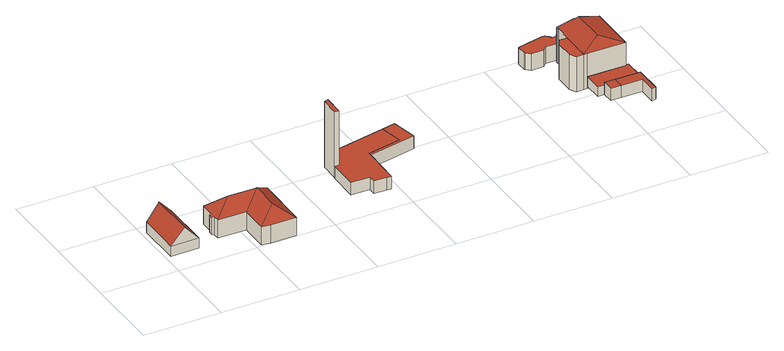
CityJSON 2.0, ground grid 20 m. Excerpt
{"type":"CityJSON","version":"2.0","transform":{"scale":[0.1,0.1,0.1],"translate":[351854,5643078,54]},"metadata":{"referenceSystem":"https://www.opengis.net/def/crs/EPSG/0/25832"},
"CityObjects":{
"building1":{"type":"Building","attributes":{"Geometrietyp2DReferenz":"3000","Gemeindeschluessel":"05315000","function":"31001_2000","roofType":"3100","measuredHeight":6.61,"storeysAboveGround":1},"address":[{"country":"Germany","locality":"Köln","thoroughfareNumber":"2","thoroughfareName":"Peter-Berchem-Str."}],"geometry":[{"type":"Solid","lod":"2","boundaries":[[[[0,1,2,3]],[[4,5,1,0]],[[6,7,5,4]],[[3,2,7,6]],[[0,8,4]],[[6,9,3]],[[3,9,8,0]],[[4,8,9,6]],[[1,5,7,2]]]],"semantics":{"surfaces":[{"type":"WallSurface"},{"type":"RoofSurface"},{"type":"GroundSurface"}],"values":[[0,0,0,0,0,0,1,1,2]]}}]},
"building2":{"type":"Building","attributes":{"Gemeindeschluessel":"05315000","Geometrietyp2DReferenz":"3000","function":"31001_1010"},"address":[{"country":"Germany","locality":"Köln","thoroughfareNumber":"2","thoroughfareName":"Peter-Berchem-Str."}],"children":["building2-1","building2-2"]},
"building2-1":{"type":"BuildingPart","attributes":{"roofType":"3200","measuredHeight":8.09,"storeysAboveGround":1},"parents":["building2"],"geometry":[{"type":"Solid","lod":"2","boundaries":[[[[10,11,12,13]],[[14,15,16,17]],[[18,19,15,14]],[[20,21,19,18]],[[13,12,21,20]],[[22,18,14,23]],[[14,17,23]],[[13,20,18,22]],[[11,16,15,19,21,12]],[[17,16,11,10]],[[24,10,13,22,23,17]],[[10,24,17]]]],"semantics":{"surfaces":[{"type":"WallSurface"},{"type":"RoofSurface"},{"type":"GroundSurface"},{"type":"ClosureSurface"}],"values":[[0,0,0,0,0,1,1,1,2,3,1,3]]}}]},
"building2-2":{"type":"BuildingPart","attributes":{"roofType":"3200","measuredHeight":8.03,"storeysAboveGround":1},"parents":["building2"],"geometry":[{"type":"Solid","lod":"2","boundaries":[[[[17,16,25,26]],[[27,28,11,10]],[[29,30,28,27]],[[31,32,30,29]],[[33,34,32,31]],[[35,36,34,33]],[[26,25,36,35]],[[37,27,10,24]],[[24,17,26,37]],[[26,35,33,31,29,27,37]],[[16,11,28,30,32,34,36,25]],[[10,11,16,17]],[[10,17,24]]]],"semantics":{"surfaces":[{"type":"WallSurface"},{"type":"RoofSurface"},{"type":"GroundSurface"},{"type":"ClosureSurface"}],"values":[[0,0,0,0,0,0,0,1,1,1,2,3,3]]}}]},
"building3":{"type":"Building","attributes":{"Gemeindeschluessel":"05315000","Geometrietyp2DReferenz":"3000","function":"51009_1610","roofType":"1000","measuredHeight":17.43},"geometry":[{"type":"Solid","lod":"2","boundaries":[[[[38,39,40,41]],[[42,43,39,38]],[[44,45,43,42]],[[41,40,45,44]],[[42,38,41,44]],[[39,43,45,40]]]],"semantics":{"surfaces":[{"type":"WallSurface"},{"type":"RoofSurface"},{"type":"GroundSurface"}],"values":[[0,0,0,0,1,2]]}}]},
"building4":{"type":"Building","attributes":{"Geometrietyp2DReferenz":"3000","Gemeindeschluessel":"05315000","function":"31001_1010","roofType":"1000","measuredHeight":3.29,"storeysAboveGround":1},"address":[{"country":"Germany","locality":"Köln","thoroughfareNumber":"1","thoroughfareName":"Peter-Berchem-Str."}],"geometry":[{"type":"Solid","lod":"2","boundaries":[[[[46,47,48,49]],[[50,51,47,46]],[[52,53,51,50]],[[54,55,53,52]],[[56,57,55,54]],[[58,59,57,56]],[[60,61,59,58]],[[62,63,61,60]],[[64,65,63,62]],[[66,67,65,64]],[[68,69,67,66]],[[49,48,69,68]],[[66,64,62,60,58,56,54,52,50,46,49,68]],[[47,51,53,55,57,59,61,63,65,67,69,48]]]],"semantics":{"surfaces":[{"type":"WallSurface"},{"type":"RoofSurface"},{"type":"GroundSurface"}],"values":[[0,0,0,0,0,0,0,0,0,0,0,0,1,2]]}}]},
"building5":{"type":"Building","attributes":{"Geometrietyp2DReferenz":"3000","Gemeindeschluessel":"05315000","function":"31001_2000","roofType":"1000","measuredHeight":3.39},"address":[{"country":"Germany","locality":"Köln","thoroughfareNumber":"1","thoroughfareName":"Peter-Berchem-Str."}],"geometry":[{"type":"Solid","lod":"2","boundaries":[[[[54,70,71,56]],[[52,72,70,54]],[[73,74,72,52]],[[75,76,74,73]],[[58,77,76,75]],[[56,71,77,58]],[[75,73,52,54,56,58]],[[70,72,74,76,77,71]]]],"semantics":{"surfaces":[{"type":"WallSurface"},{"type":"RoofSurface"},{"type":"GroundSurface"}],"values":[[0,0,0,0,0,0,1,2]]}}]},
"building6":{"type":"Building","attributes":{"Geometrietyp2DReferenz":"3000","Gemeindeschluessel":"05315000","function":"31001_1010","roofType":"1000","measuredHeight":4.37,"storeysAboveGround":1},"address":[{"country":"Germany","locality":"Köln","thoroughfareNumber":"2","thoroughfareName":"Räderscheidtstr."}],"geometry":[{"type":"Solid","lod":"2","boundaries":[[[[78,79,80,81]],[[82,83,79,78]],[[84,85,83,82]],[[86,87,85,84]],[[88,89,87,86]],[[90,91,89,88]],[[92,93,91,90]],[[94,95,93,92]],[[96,97,95,94]],[[98,99,97,96]],[[100,101,99,98]],[[102,103,101,100]],[[104,105,103,102]],[[106,107,105,104]],[[108,109,107,106]],[[110,111,109,108]],[[112,113,111,110]],[[114,115,113,112]],[[116,117,115,114]],[[118,119,117,116]],[[120,121,119,118]],[[122,123,121,120]],[[124,125,123,122]],[[126,127,125,124]],[[128,129,127,126]],[[130,131,129,128]],[[132,133,131,130]],[[134,135,133,132]],[[136,137,135,134]],[[138,139,137,136]],[[140,141,139,138]],[[142,143,141,140]],[[144,145,143,142]],[[81,80,145,144]],[[142,140,138,136,134,132,130,128,126,124,122,120,118,116,114,112,110,108,106,104,102,100,98,96,94,92,90,88,86,84,82,78,81,144]],[[79,83,85,87,89,91,93,95,97,99,101,103,105,107,109,111,113,115,117,119,121,123,125,127,129,131,133,135,137,139,141,143,145,80]]]],"semantics":{"surfaces":[{"type":"WallSurface"},{"type":"RoofSurface"},{"type":"GroundSurface"}],"values":[[0,0,0,0,0,0,0,0,0,0,0,0,0,0,0,0,0,0,0,0,0,0,0,0,0,0,0,0,0,0,0,0,0,0,1,2]]}}]},
"building7":{"type":"Building","attributes":{"Gemeindeschluessel":"05315000","Geometrietyp2DReferenz":"3000","function":"31001_2463"},"address":[{"country":"Germany","locality":"Köln","thoroughfareNumber":"4","thoroughfareName":"Räderscheidtstr."}],"children":["building7-1","building7-2"]},
"building7-1":{"type":"BuildingPart","attributes":{"roofType":"1000","measuredHeight":3.18,"storeysAboveGround":1},"parents":["building7"],"geometry":[{"type":"Solid","lod":"2","boundaries":[[[[146,147,148,149]],[[150,151,152,153]],[[154,155,151,150]],[[156,157,155,154]],[[158,159,157,156]],[[149,148,159,158]],[[156,154,150,153,146,149,158]],[[147,152,151,155,157,159,148]],[[146,153,152,147]]]],"semantics":{"surfaces":[{"type":"WallSurface"},{"type":"RoofSurface"},{"type":"GroundSurface"},{"type":"ClosureSurface"}],"values":[[0,0,0,0,0,0,1,2,3]]}}]},
"building7-2":{"type":"BuildingPart","attributes":{"roofType":"1000","measuredHeight":3.16,"storeysAboveGround":1},"address":[{"country":"Germany","locality":"Köln","thoroughfareNumber":"4","thoroughfareName":"Räderscheidtstr."}],"parents":["building7"],"geometry":[{"type":"Solid","lod":"2","boundaries":[[[[153,152,160,161]],[[162,163,147,146]],[[161,160,163,162]],[[146,153,161,162]],[[152,147,163,160]],[[146,147,152,153]]]],"semantics":{"surfaces":[{"type":"WallSurface"},{"type":"RoofSurface"},{"type":"GroundSurface"},{"type":"ClosureSurface"}],"values":[[0,0,0,1,2,3]]}}]},
"building8":{"type":"Building","attributes":{"Geometrietyp2DReferenz":"3000","Gemeindeschluessel":"05315000","function":"31001_2463","roofType":"1000","measuredHeight":2.64,"storeysAboveGround":1},"address":[{"country":"Germany","locality":"Köln","thoroughfareNumber":"2","thoroughfareName":"Räderscheidtstr."}],"geometry":[{"type":"Solid","lod":"2","boundaries":[[[[164,165,166,167]],[[168,169,165,164]],[[170,171,169,168]],[[172,173,171,170]],[[174,175,173,172]],[[176,177,175,174]],[[178,179,177,176]],[[180,181,179,178]],[[182,183,181,180]],[[184,185,183,182]],[[167,166,185,184]],[[182,180,178,176,174,172,170,168,164,167,184]],[[165,169,171,173,175,177,179,181,183,185,166]]]],"semantics":{"surfaces":[{"type":"WallSurface"},{"type":"RoofSurface"},{"type":"GroundSurface"}],"values":[[0,0,0,0,0,0,0,0,0,0,0,1,2]]}}]},
"building9":{"type":"Building","attributes":{"Gemeindeschluessel":"05315000","Geometrietyp2DReferenz":"3000","function":"31001_1010"},"address":[{"country":"Germany","locality":"Köln","thoroughfareNumber":"2","thoroughfareName":"Räderscheidtstr."}],"children":["building9-1","building9-2"]},
"building9-1":{"type":"BuildingPart","attributes":{"roofType":"5000","measuredHeight":10.83,"storeysAboveGround":2},"parents":["building9"],"geometry":[{"type":"Solid","lod":"2","boundaries":[[[[186,187,188,189]],[[190,191,187,186]],[[192,193,191,190]],[[194,195,196,197]],[[198,199,195,194]],[[200,201,199,198]],[[202,203,201,200]],[[204,205,203,202]],[[206,207,205,204]],[[208,209,207,206]],[[210,211,209,208]],[[212,213,211,210]],[[189,188,213,212]],[[208,206,204,202,200,198,194,197,192,214]],[[192,190,186,214]],[[186,189,212,210,208,214]],[[187,191,193,196,195,199,201,203,205,207,209,211,213,188]],[[197,196,193,192]]]],"semantics":{"surfaces":[{"type":"WallSurface"},{"type":"RoofSurface"},{"type":"GroundSurface"},{"type":"ClosureSurface"}],"values":[[0,0,0,0,0,0,0,0,0,0,0,0,0,1,1,1,2,3]]}}]},
"building9-2":{"type":"BuildingPart","attributes":{"roofType":"1000","measuredHeight":9.29,"storeysAboveGround":2},"parents":["building9"],"geometry":[{"type":"Solid","lod":"2","boundaries":[[[[215,216,217,218]],[[219,220,216,215]],[[221,222,220,219]],[[197,196,222,221]],[[218,217,193,192]],[[197,221,219,215,218,192]],[[216,220,222,196,193,217]],[[192,193,196,197]]]],"semantics":{"surfaces":[{"type":"WallSurface"},{"type":"RoofSurface"},{"type":"GroundSurface"},{"type":"ClosureSurface"}],"values":[[0,0,0,0,0,1,2,3]]}}]}
},
"vertices":[
[74,42,47],[74,42,20],[74,172,20],[74,172,47],[2,42,47],[2,42,20],[2,157,47],[2,157,20],[38,42,86],[38,164,86],
[215,78,54],[215,78,6],[214,5,6],[214,5,54],[304,144,54],[304,144,6],[216,145,6],[216,145,54],[303,4,54],[303,4,6],[237,4,54],[237,4,6],[259,36,86],[260,112,86],[259,111,86],
[142,146,6],[142,146,54],[142,79,54],[142,79,6],[142,96,54],[142,96,6],[137,97,51],[137,97,6],[138,110,51],[138,110,6],[142,110,54],[142,110,6],[186,112,86],
[493,205,197],[493,205,23],[482,202,23],[482,202,197],[492,151,197],[492,151,23],[481,152,197],[481,152,23],
[492,151,54],[492,151,21],[481,152,21],[481,152,54],[493,205,54],[493,205,21],[649,236,54],[649,236,21],[661,178,54],[661,178,21],[574,161,54],[574,161,21],[574,152,54],[574,152,21],[572,52,54],[572,52,21],[561,52,54],[561,52,21],[528,53,54],[528,53,21],[528,72,54],[528,72,21],[480,73,54],[480,73,21],
[661,178,20],[574,161,20],[649,236,20],[684,243,54],[684,243,20],[697,177,54],[697,177,20],[574,152,20],
[1143,394,61],[1143,394,17],[1076,380,17],[1076,380,61],[1146,394,61],[1146,394,17],[1149,393,61],[1149,393,17],[1152,392,61],[1152,392,17],[1154,390,61],[1154,390,17],[1157,388,61],[1157,388,17],[1158,386,61],[1158,386,17],[1160,383,61],[1160,383,17],[1161,381,61],[1161,381,17],[1172,380,61],[1172,380,17],[1173,383,61],[1173,383,17],[1175,385,61],[1175,385,17],[1177,387,61],[1177,387,17],[1179,389,61],[1179,389,17],[1181,389,61],[1181,389,17],[1184,390,61],[1184,390,17],[1228,390,61],[1228,390,17],[1228,380,61],[1228,380,17],[1228,374,61],[1228,374,17],[1229,369,61],[1229,369,17],[1229,363,61],[1229,363,17],[1228,357,61],[1228,357,17],[1228,351,61],[1228,351,17],[1227,345,61],[1227,345,17],[1200,344,61],[1200,344,17],[1200,347,61],[1200,347,17],[1158,349,61],[1158,349,17],[1158,352,61],[1158,352,17],[1130,352,61],[1130,352,17],[1120,342,61],[1120,342,17],[1088,341,61],[1088,341,17],[1078,352,61],[1078,352,17],[1076,352,61],[1076,352,17],
[1209,140,53],[1209,140,21],[1262,139,21],[1262,139,53],[1211,170,53],[1211,170,21],[1209,170,21],[1209,170,53],[1273,169,53],[1273,169,21],[1273,97,53],[1273,97,21],[1262,95,53],[1262,95,21],
[1182,170,21],[1182,170,53],[1182,140,53],[1182,140,21],
[1263,219,46],[1263,219,20],[1165,219,20],[1165,219,46],[1263,222,46],[1263,222,20],[1271,221,46],[1271,221,20],[1271,170,46],[1271,170,20],[1273,170,46],[1273,170,20],[1273,169,46],[1273,169,20],[1211,170,46],[1211,170,20],[1209,170,46],[1209,170,20],[1182,170,46],[1182,170,20],[1165,170,46],[1165,170,20],
[1263,219,107],[1263,219,14],[1263,222,14],[1263,222,107],[1165,219,107],[1165,219,14],[1156,219,107],[1156,219,14],[1157,342,107],[1157,342,14],[1157,299,14],[1157,299,107],[1156,342,106],[1156,342,14],[1156,349,106],[1156,349,14],[1158,349,107],[1158,349,14],[1200,347,119],[1200,347,14],[1200,344,119],[1200,344,14],[1210,344,122],[1210,344,14],[1227,345,117],[1227,345,14],[1264,345,107],[1264,345,14],[1210,256,122],
[1127,235,107],[1127,235,14],[1136,219,14],[1136,219,107],[1127,284,107],[1127,284,14],[1137,300,107],[1137,300,14]
]}
